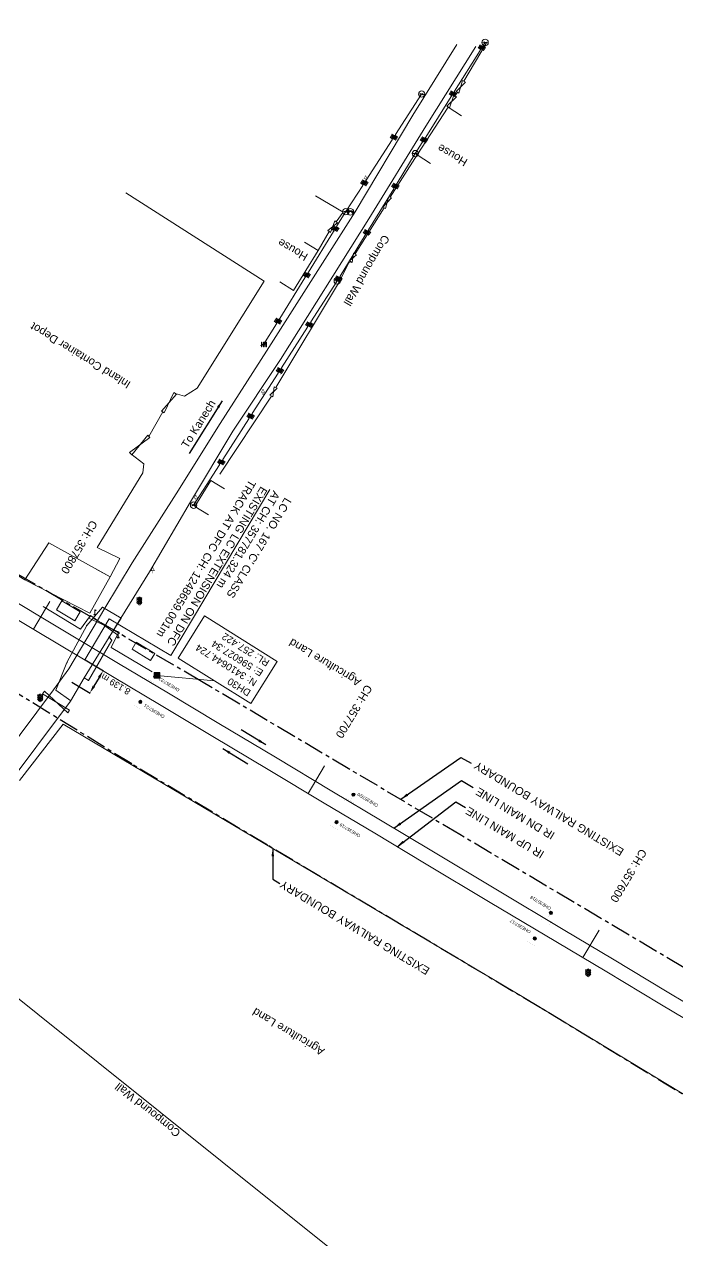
# Model space of a CAD drawing. Header units: metres. Extents: x 593168 to 611286, y 3401475 to 3412398.
# Drawn here: x 595985.9 to 596190.1, y 3410468.1 to 3410848.1 of the extents above; entities that cross this region are included whole.
import ezdxf
from ezdxf.enums import TextEntityAlignment as Align

# ---------------------------------------------------------------- set-up
doc = ezdxf.new("R2010")
doc.units = ezdxf.units.M
doc.header["$MEASUREMENT"] = 0
doc.linetypes.add('CENTER', pattern=[2, 1.25, -0.25, 0.25, -0.25])
doc.layers.get('Defpoints').update_dxf_attribs({"lineweight": 0})
for name, color, linetype, lineweight in [('Bench_Mark', 7, 'Continuous', 0), ('Commercial Building Pucca', 251, 'Continuous', 0), ('Compound Wall', 251, 'Continuous', 0), ('Electric Pole', 251, 'Continuous', 0), ('Existing IR Chainage', 7, 'Continuous', 0), ('Existing IR Track', 7, 'Continuous', 0), ('Fence', 251, 'F-LINE', 0), ('Gate', 251, 'Continuous', 0), ('Govt buliding', 251, 'Continuous', 0), ('Grill', 251, 'Continuous', 0), ('Lamp_Post', 251, 'Continuous', 0), ('LC DETAILS IN PLAN', 7, 'Continuous', 0), ('OHE MAST', 8, 'Continuous', 0), ('OHE MAST TEXT', 8, 'Continuous', 0), ('Pavers', 7, 'Continuous', 0), ('Pow_Line', 134, 'Continuous', 0), ('PROPOSED DFCC TRACK', 1, 'Continuous', 0), ('Residential Building Pucca', 251, 'Continuous', 0), ('Residential Building Semipucca', 251, 'Continuous', 0), ('Side Details', 251, 'Continuous', 0), ('Sign Board', 251, 'Continuous', 0), ('Subroad Edge', 34, 'Continuous', 0), ('Telephone_Pole', 251, 'Continuous', 0), ('Text1', 251, 'Continuous', 0), ('TOPOSTYLEREMARK', 251, 'Continuous', 0), ('Transformer', 251, 'Continuous', 0)]:
    doc.layers.add(name, color=color, linetype=linetype, lineweight=lineweight)
doc.layers.add('Existing Railway Boundary', color=7, linetype='CENTER')
doc.styles.get("Standard").update_dxf_attribs({"font": 'arial.ttf'})
doc.styles.add('Style-Arial', font='arial.ttf')
doc.linetypes.add('F-LINE', pattern='A,0.6,["X",Standard,S=0.3,R=0,X=0,Y=-0.15],0.1', length=0.7)
doc.dimstyles.new('ISO-25', dxfattribs={"dimtxt": 2.5, "dimasz": 2.5, "dimexe": 1.25, "dimexo": 0.625, "dimtad": 1, "dimtxsty": 'Standard', "dimcen": 2.5, "dimadec": 0, "dimazin": 0, "dimtfac": 1, "dimtmove": 0, "dimatfit": 3, "dimfxl": 1, "dimarcsym": 0})
doc.dimstyles.get("Standard").update_dxf_attribs({"dimtxt": 2.5, "dimasz": 0.18, "dimexe": 0.18, "dimexo": 0.0625, "dimgap": 0.09, "dimtad": 0, "dimtih": 1, "dimtoh": 1, "dimdec": 3, "dimzin": 0, "dimdsep": 46, "dimtxsty": 'Standard', "dimcen": 0.09, "dimaunit": 1, "dimadec": 4, "dimazin": 0, "dimtfac": 1, "dimtdec": 3, "dimtofl": 0, "dimtmove": 0, "dimatfit": 3, "dimfxl": 1, "dimtolj": 1, "dimtzin": 0, "dimarcsym": 0})

# ---------------------------------------------------------------- blocks, each defined once
blk = doc.blocks.new('GT')
at = {"layer": 'Gate'}
for p, q in [((-0.5, -0.5), (-0.5, 0.5)), ((-0.5, 0.5), (0.5, -0.5)), ((0.5, 0.5), (0.5, -0.5))]:
    blk.add_line(p, q, dxfattribs=at)
blk.add_lwpolyline([(0.5, 0.5), (-0.5, -0.5)], dxfattribs=at)
blk = doc.blocks.new('EP')
blk.add_hatch(color=8).paths.add_polyline_path([(-0.21, -0.05), (-0.21, 0.16), (-0.93, -0.01), (-0.31, 0.07), (-0.31, -0.19), (0.31, 0), (0.31, -0.24), (0.94, -0.01), (0.41, -0.1), (0.43, 0.15)])
at = {"color": 8}
for p, q in [((-0.93, -0.01), (-0.21, 0.16)), ((-0.31, 0.07), (-0.93, -0.01)), ((-0.31, -0.19), (-0.31, 0.07)), ((0.31, 0), (-0.31, -0.19)), ((-0.21, 0.16), (-0.21, -0.05)), ((-0.21, -0.05), (0.43, 0.15)), ((0.31, -0.24), (0.31, 0)), ((0.43, 0.15), (0.41, -0.1)), ((0.94, -0.01), (0.31, -0.24)), ((0.41, -0.1), (0.94, -0.01))]:
    blk.add_line(p, q, dxfattribs=at)
blk.add_circle((0, 0), 1, dxfattribs=at)
blk = doc.blocks.new('LP')
for points in [[(0, 0), (0, 1.5)], [(0.25, 1.35), (0.44, 1.35)]]:
    blk.add_lwpolyline(points)
for centre, radius, start, end in [((0.07, 0.99), 0.519, 57.6425, 97.3165), ((0.34, 1.33), 0.094, 11.7012, 168.0476)]:
    blk.add_arc(centre, radius, start, end)
at = {"extrusion": (0, 0, -1)}
blk.add_ellipse((0, 0.01), major_axis=(0.308, 0), ratio=0.400495, dxfattribs=at)
blk.add_ellipse((0.35, 1.36), major_axis=(0.0017, 0.0438), ratio=0.461056, start_param=1.74022, end_param=4.575836)
blk = doc.blocks.new('SIG')
for color, points in [(1, [(-0.22, 0.42, 0.180295), (-0.01, 0.33, -0.00255), (0.01, 0.33, -0.00255), (0.02, 0.33, 0.180295), (0.23, 0.42, -0.002654), (0.25, 0.44, 0.184495), (0.33, 0.65, 1.000001), (-0.32, 0.65, 0.184495), (-0.24, 0.44, -0.002654)]), (2, [(0.23, -0.23, -0.002654), (0.25, -0.21, 0.184495), (0.33, 0.01, 1.000001), (-0.32, 0.01, 0.184495), (-0.24, -0.21, -0.002654), (-0.22, -0.23, 0.180295), (-0.01, -0.32, -0.00255), (0.01, -0.32, -0.00255), (0.02, -0.32, 0.180295)]), (3, [(0.23, -0.88, -0.002654), (0.25, -0.86, 0.184495), (0.33, -0.64, 1.000001), (-0.32, -0.64, 0.184495), (-0.24, -0.86, -0.002654), (-0.22, -0.88, 0.395599)])]:
    blk.add_hatch(color=color).paths.add_polyline_path(points)
for p, q in [((-0.31, 0.98), (-0.32, -0.9)), ((0.33, -0.9), (0.32, 0.98))]:
    blk.add_line(p, q)
for points in [[(-0.31, 0.98), (-0.81, 0.98, 0.198758), (-0.42, 0.41, 0.003814), (-0.31, 0.39, 0.003814)], [(-0.31, 0.33), (-0.81, 0.33, 0.198758), (-0.42, -0.23, 0.003727), (-0.32, -0.26, 0.003727)], [(0.32, 0.98), (0.82, 0.98, -0.198758), (0.44, 0.41, -0.003814), (0.32, 0.39, -0.003814)], [(0.32, 0.33), (0.82, 0.33, -0.198758), (0.44, -0.23, -0.003727), (0.33, -0.26, -0.003727)], [(-0.32, -0.32), (-0.81, -0.32, 0.198758), (-0.42, -0.88, 0.003639), (-0.32, -0.9)], [(0.33, -0.32), (0.82, -0.32, -0.198758), (0.44, -0.88, -0.003639), (0.33, -0.9)]]:
    blk.add_lwpolyline(points, format="xyb")
for centre, radius, start, end in [((0.01, 0.91), 0.324, 12.4049, 167.5951), ((0.01, 0.81), 0.357, 27.7578, 152.2422), ((0.01, -0.9), 0.324, 181.4572, 358.5428)]:
    blk.add_arc(centre, radius, start, end)
blk = doc.blocks.new('TP')
at = {"layer": 'Telephone_Pole'}
blk.add_hatch(color=8, dxfattribs=at).paths.add_polyline_path([(0.49, 0.08, -0.516403), (0.5, 0.04, 0.157799), (0.42, -0.19, 0.257253), (0.43, -0.21), (0.7, -0.4, 0.297943), (0.73, -0.4, 0.213635), (0.94, -0.09, 0.292624), (0.86, 0.1, 0.314672), (-0.86, 0.1, 0.297888), (-0.94, -0.1, 0.205841), (-0.73, -0.4, 0.297943), (-0.7, -0.4), (-0.43, -0.21, 0.257253), (-0.42, -0.19, 0.155164), (-0.5, 0.04, -0.510878), (-0.49, 0.08, -0.167449)])
at = {"layer": 'Telephone_Pole', "color": 8}
for p, q in [((-0.7, -0.4), (-0.43, -0.21)), ((-0.44, -0.22), (-0.44, -0.22)), ((0.7, -0.4), (0.43, -0.21)), ((0.44, -0.22), (0.44, -0.22))]:
    blk.add_line(p, q, dxfattribs=at)
blk.add_circle((0, 0), 1.03, dxfattribs=at)
for centre, radius, start, end in [((0.01, -1.13), 1.5, 55.3659, 125.2353), ((-0.48, 0.05), 0.0243, 109.2181, 217.464), ((-0.82, -0.21), 0.402, 2.1844, 37.464), ((0.01, -1.34), 1.5, 71.1943, 109.2181), ((0.82, -0.21), 0.402, 141.9464, 177.8156), ((0.48, 0.06), 0.0243, 321.9464, 71.1943), ((0.75, -0.06), 0.194, 350.1231, 55.3659), ((-0.44, -0.19), 0.0258, 304.4776, 2.1844), ((0.44, -0.19), 0.0258, 177.8156, 235.5224), ((0.72, -0.38), 0.0258, 235.5224, 301.8866), ((0.49, -0.01), 0.462, 301.8866, 350.1231)]:
    blk.add_arc(centre, radius, start, end, dxfattribs=at)
blk = doc.blocks.new('TRF')
blk.add_hatch(color=256).paths.add_polyline_path([(0.22, -0.04), (0.38, 0.42), (-0.98, -0.29), (0.02, 0.04), (-0.18, -0.39), (0.98, 0.09)])
for p, q in [((-0.69, 0.72), (-0.69, -0.72)), ((-0.52, 0.72), (-0.69, 0.72)), ((-0.52, -0.72), (-0.52, 0.72)), ((0, 0.72), (0, -0.72)), ((0.17, 0.72), (0, 0.72)), ((0.17, -0.72), (0.17, 0.72)), ((0.7, 0.72), (0.7, -0.72)), ((0.87, 0.72), (0.7, 0.72)), ((0.87, -0.72), (0.87, 0.72)), ((-0.69, -0.72), (-0.52, -0.72)), ((0, -0.72), (0.17, -0.72)), ((0.7, -0.72), (0.87, -0.72))]:
    blk.add_line(p, q)
blk.add_lwpolyline([(0.22, -0.04), (0.38, 0.42), (-0.98, -0.29), (0.02, 0.04), (-0.18, -0.39), (0.98, 0.09)], close=True)
blk = doc.blocks.new('TSB')
at = {"const_width": 0.132}
blk.add_lwpolyline([(-0.51, 0.84), (0.54, 0.84), (0, 1.85)], close=True, dxfattribs=at)
at = {"const_width": 0.142}
blk.add_lwpolyline([(0, 0.84), (0, 0)], dxfattribs=at)
blk = doc.blocks.new('OHE MAST')
h = blk.add_hatch(color=256)
h.dxf.hatch_style = 1
edge = h.paths.add_edge_path()
edge.add_arc((0, 0), 0.514, 0, 360)
at = {"const_width": 0.01}
for points in [[(1.5, 3.5), (1.5, 2), (-1.5, 2), (-1.5, 3.5)], [(0, 2), (0, 0)]]:
    blk.add_lwpolyline(points, dxfattribs=at)
blk.add_circle((0, 0), 0.514)
blk = doc.blocks.new('*D235')
at = {"layer": 'Defpoints', "color": 0, "transparency": 16777216}
for p in [(596004.79, 3410649.62), (596000.62, 3410642.64), (596006.36, 3410639.2)]:
    blk.add_point(p, dxfattribs=at)
at = {"layer": 'PROPOSED DFCC TRACK', "color": 0, "lineweight": -2, "transparency": 16777216}
for p, q in [((596004.9, 3410649.56), (596010.64, 3410646.12)), ((596009.25, 3410644.04), (596007.64, 3410641.35)), ((596000.72, 3410642.57), (596006.47, 3410639.14))]:
    blk.add_line(p, q, dxfattribs=at)
at = {"layer": 'PROPOSED DFCC TRACK', "color": 0, "transparency": 16777216}
for points in [[(596008.9, 3410644.25), (596009.61, 3410643.83), (596010.54, 3410646.19)], [(596007.29, 3410641.56), (596008, 3410641.13), (596006.36, 3410639.2)]]:
    blk.add_solid(points, dxfattribs=at)
at = {"layer": 'PROPOSED DFCC TRACK', "color": 0, "lineweight": 0, "transparency": 16777216, "insert": (596014.46, 3410641.97), "char_height": 2, "attachment_point": 5, "rotation": 149, "style": 'Style-Arial'}
blk.add_mtext('\\A1;8.139 m', dxfattribs=at)
blk = doc.blocks.new('TerminatorOpen_0.5')
at = {"color": 0, "linetype": 'ByBlock', "lineweight": -2}
for q in [(-1, 0.25), (-1, 0), (-1, -0.25)]:
    blk.add_line((0, 0), q, dxfattribs=at)
blk = doc.blocks.new('BM')
blk.add_hatch(color=256).paths.add_polyline_path([(-0.88, 0.88), (-0.88, -0.88), (0.88, -0.88), (0.88, 0.88)])
for p, q in [((0.88, 0.88), (-0.88, 0.88)), ((-0.88, 0.88), (-0.88, -0.88)), ((0.88, -0.88), (0.88, 0.88)), ((-0.88, -0.88), (0.88, -0.88))]:
    blk.add_line(p, q)

msp = doc.modelspace()

# ---------------------------------------------------------------- linework, layer by layer
at = {"layer": 'Commercial Building Pucca'}
for points in [[(596112.8256, 3410804.6221, 257.2557), (596108.6305, 3410807.34, 257.2557), (596118.3225, 3410822.2997, 257.2797), (596122.5176, 3410819.5818, 257.2797)], [(596008.6277, 3410684.728, 257.8375), (596015.7537, 3410681.2488, 257.7586), (596012.7658, 3410675.5593, 257.2457), (596008.3404, 3410677.8833, 257.2457)]]:
    msp.add_polyline3d(points, dxfattribs=at)
at = {"layer": 'Compound Wall'}
for points in [[(596130.1728, 3410842.1403, 257.2867), (596123.2871, 3410830.3469, 257.3587)], [(596121.2934, 3410826.9118, 257.3817), (596120.4705, 3410825.7607, 257.3897)], [(596100.2226, 3410794.1265, 257.1807), (596108.6305, 3410807.34, 257.2557)], [(596060.8702, 3410767.94, 258.0025), (596017.6578, 3410795.4814, 255.7672)], [(596083.3534, 3410786.4069, 257.3617), (596085.539, 3410789.4681, 257.3957), (596076.8671, 3410794.526, 257.5509)], [(596089.2656, 3410776.3938, 257.2697), (596098.3788, 3410790.8055, 257.2207)], [(596077.7416, 3410777.4654, 257.3917), (596081.147, 3410783.3647, 257.4317)], [(596064.4614, 3410734.6576, 257.5986), (596084.4241, 3410767.7704, 257.5226), (596087.1924, 3410773.4877, 257.3637), (596087.9433, 3410773.9796, 257.2777)], [(596032.9953, 3410732.8253, 257.6316), (596035.907, 3410731.9575, 257.6156), (596039.9175, 3410734.4916, 257.5716), (596060.8702, 3410767.94, 258.0025)], [(596047.0337, 3410707.5541, 257.5796), (596063.1017, 3410731.9994, 257.5826)], [(596024.8081, 3410719.3954, 257.6346), (596029.1895, 3410727.0312, 257.6316)], [(596008.6277, 3410684.728, 257.8375), (596022.9685, 3410708.0409, 257.5756), (596023.2717, 3410710.7686, 257.5856), (596019.155, 3410713.9663, 257.6176)], [(595986.0252, 3410674.6093, 259.3781), (596006.329, 3410664.1441, 257.9715), (596012.7658, 3410675.5593, 257.2457), (595993.5969, 3410686.1304, 258.7123), (595986.0252, 3410674.6093, 259.3781)], [(595998.0843, 3410629.459, 257.8625), (595984.4499, 3410611.86, 257.6086)], [(596216.8592, 3410496.3985, 256.404), (596216.9555, 3410498.7317, 256.5359), (596142.0295, 3410544.1057, 254.6125), (595998.0843, 3410629.459, 257.8625)], [(596216.8592, 3410496.3985, 256.404), (596216.9555, 3410498.7317, 256.5359), (596142.0295, 3410544.1057, 254.6125), (595998.0843, 3410629.459, 257.8625)], [(595951.3153, 3410569.9544, 257.5656), (596124.7126, 3410431.0961, 256.5359), (596082.8022, 3410385.401, 259.812), (595912.5522, 3410522.6904, 257.8036)]]:
    msp.add_polyline3d(points, dxfattribs=at)
at = {"layer": 'Existing IR Chainage', "color": 7, "linetype": 'Continuous', "lineweight": 13, "flags": 128}
for points in [[(595993.8783, 3410667.777), (595988.7546, 3410659.1894)], [(596079.7075, 3410616.4339), (596074.5719, 3410607.8534)], [(596165.5301, 3410565.1254), (596160.4027, 3410556.54)]]:
    msp.add_lwpolyline(points, dxfattribs=at)
at = {"layer": 'Existing IR Track', "color": 0, "lineweight": 15, "flags": 128}
for points in [[(596214.2067, 3410529.5171), (596186.2954, 3410546.1995), (596170.1734, 3410555.8422), (596154.2932, 3410565.3403), (596133.7703, 3410577.6163), (596113.2744, 3410589.876), (596097.6869, 3410599.1997), (596082.0272, 3410608.5666), (596064.3773, 3410619.1341), (596046.7066, 3410629.714), (596030.954, 3410639.141), (596015.345, 3410648.482), (595991.2134, 3410662.9055), (595967.388, 3410677.1458)], [(596211.9519, 3410525.7502), (596184.4915, 3410542.1537), (596167.9077, 3410552.0578), (596152.0357, 3410561.5369), (596131.4927, 3410573.8117), (596110.9242, 3410586.1018), (596095.4047, 3410595.3876), (596079.5815, 3410604.855), (596062.0955, 3410615.3207), (596044.7839, 3410625.6821), (596028.6749, 3410635.3334), (596013.5109, 3410644.4185), (595988.9264, 3410659.0869), (595965.1935, 3410673.2469)]]:
    msp.add_lwpolyline(points, dxfattribs=at)
at = {"layer": 'Existing Railway Boundary', "ltscale": 5}
for points in [[(596623.1238, 3410297.2414), (596565.7099, 3410328.7441), (596427.9027, 3410410.979), (596336.5641, 3410466.3901), (596294.1327, 3410491.9209), (596252.2462, 3410517.5825), (596122.0216, 3410594.9779), (596041.2343, 3410642.8592), (595950.3874, 3410695.8455), (595923.2487, 3410712.1863), (595898.0299, 3410726.5886), (595863.6515, 3410747.1001), (595773.0721, 3410801.8182), (595724.1058, 3410831.245), (595686.0849, 3410853.8196), (595607.5762, 3410900.8377), (595422.7043, 3411010.1706)], [(596667.2219, 3410230.3128), (596552.5715, 3410300.8278), (596353.2672, 3410418.7139), (596319.8018, 3410440.5095), (596278.5061, 3410466.0808), (596234.8081, 3410491.4151), (596197.8735, 3410510.0694), (596147.1649, 3410540.8969), (596061.8544, 3410591.7041), (596019.4509, 3410617.0475), (595935.1346, 3410669.1451), (595882.345, 3410700.8951), (595847.8965, 3410722.1304), (595812.6684, 3410741.815), (595784.8688, 3410757.8556), (595756.8821, 3410774.948), (595709.6343, 3410802.9031), (595669.8324, 3410826.98), (595399.9234, 3410989.4837)]]:
    msp.add_lwpolyline(points, dxfattribs=at)
at = {"layer": 'Fence'}
msp.add_lwpolyline([(595986.0252, 3410674.6093), (595935.6624, 3410705.3408), (595898.6824, 3410727.4854), (595863.0026, 3410748.7516), (595828.111, 3410769.5342), (595796.2128, 3410788.4877), (595759.7379, 3410810.1088), (595723.2335, 3410832.0475), (595687.0309, 3410853.5815), (595649.8777, 3410875.916), (595611.2865, 3410898.9071), (595580.9885, 3410916.5931), (595512.5764, 3410957.996), (595476.5661, 3410979.361), (595402.8039, 3411023.3737), (595368.2592, 3411043.3332), (595301.4084, 3411083.0248), (595228.5864, 3411126.7737), (595192.3758, 3411148.8751), (595162.8088, 3411167.1177), (595123.0253, 3411190.129), (595110.9292, 3411198.7494)], dxfattribs=at)
at = {"layer": 'Govt buliding'}
msp.add_polyline3d([(596003.3094, 3410664.6057, 257.8106), (596001.658, 3410661.7682, 257.6506), (595995.9839, 3410665.165, 257.6966), (595997.6372, 3410668.0058, 257.6966)], close=True, dxfattribs=at)
at = {"layer": 'Grill'}
for points in [[(596006.294, 3410662.9956, 257.9115), (596003.4695, 3410659.1727, 257.8515), (595991.7492, 3410666.201, 257.6116)], [(596025.8937, 3410645.7875, 257.4926), (596013.0108, 3410653.465, 258.1255), (596014.6472, 3410656.6818, 258.0845), (596015.2807, 3410657.8404, 258.0525)]]:
    msp.add_polyline3d(points, dxfattribs=at)
at = {"layer": 'LC DETAILS IN PLAN', "lineweight": 13, "flags": 128}
msp.add_lwpolyline([(596004.7919, 3410649.6209), (596012.4407, 3410662.4404), (596031.6643, 3410650.9594), (596062.6341, 3410702.7735)], dxfattribs=at)
at = {"layer": 'Pavers'}
msp.add_polyline3d([(596000.4131, 3410636.7293, 257.8805), (595995.7678, 3410640.0667, 257.8166), (595999.2155, 3410648.7487, 258.0015), (596005.4025, 3410660.3361, 258.0045), (596010.2883, 3410666.0075, 258.0415), (596016.1251, 3410662.5537, 257.9355), (596012.3944, 3410656.7039, 257.9845), (596013.2338, 3410655.774, 258.0415), (596006.0024, 3410643.1558, 257.9455), (596004.6547, 3410643.9993, 257.9305), (596000.3588, 3410636.6537, 257.9415)], dxfattribs=at)
for p in [(596010.288, 3410666.008, 258.041), (596005.403, 3410660.336, 258.004), (596016.125, 3410662.554, 257.936), (596012.394, 3410656.704, 257.985), (596013.234, 3410655.774, 258.041), (595999.216, 3410648.749, 258.001), (596004.615, 3410643.929, 257.893), (596006.002, 3410643.156, 257.946)]:
    msp.add_point(p, dxfattribs=at)
at = {"layer": 'Pow_Line'}
for points, elevation in [([(596038.8025, 3410697.9148), (596046.8909, 3410710.542), (596047.0311, 3410710.7609), (596046.2476, 3410711.3933), (596048.0317, 3410710.4642), (596046.4417, 3410711.6964), (596048.2258, 3410710.7673), (596046.6359, 3410711.9994), (596048.4199, 3410711.0703), (596046.83, 3410712.3025), (596048.614, 3410711.3734), (596047.8306, 3410712.0058), (596047.9693, 3410712.2256), (596056.0577, 3410724.8528), (596056.1979, 3410725.0717), (596055.4144, 3410725.7042), (596057.1985, 3410724.7751), (596055.6086, 3410726.0072), (596057.3926, 3410725.0781), (596055.8027, 3410726.3103), (596057.5867, 3410725.3812), (596055.9968, 3410726.6133), (596057.7809, 3410725.6842), (596056.9974, 3410726.3167), (596057.1362, 3410726.5365), (596065.2245, 3410739.1637), (596065.3647, 3410739.3826), (596064.5812, 3410740.015), (596066.3653, 3410739.0859), (596064.7754, 3410740.3181), (596066.5594, 3410739.389), (596064.9695, 3410740.6211), (596066.7535, 3410739.692), (596065.1636, 3410740.9242), (596066.9477, 3410739.9951), (596066.1642, 3410740.6275), (596066.303, 3410740.8473), (596074.3913, 3410753.4745), (596074.5315, 3410753.6934), (596073.748, 3410754.3258), (596075.5321, 3410753.3968), (596073.9422, 3410754.6289), (596075.7262, 3410753.6998), (596074.1363, 3410754.9319), (596075.9203, 3410754.0029), (596074.3304, 3410755.235), (596076.1145, 3410754.3059), (596075.331, 3410754.9384), (596075.4698, 3410755.1582), (596083.5581, 3410767.7854), (596083.6946, 3410768.0066), (596082.9005, 3410768.6256), (596084.7001, 3410767.727), (596083.0894, 3410768.9319), (596084.889, 3410768.0333), (596083.2783, 3410769.2382), (596085.0779, 3410768.3396), (596083.4673, 3410769.5445), (596085.2669, 3410768.6459), (596084.4727, 3410769.265), (596084.6078, 3410769.4871), (596092.4516, 3410782.2676), (596092.5876, 3410782.4891), (596091.7921, 3410783.1064), (596093.5937, 3410782.2118), (596091.9803, 3410783.4131), (596093.7819, 3410782.5185), (596092.1686, 3410783.7198), (596093.9702, 3410782.8253), (596092.3568, 3410784.0266), (596094.1584, 3410783.132), (596093.3629, 3410783.7492), (596093.4975, 3410783.9717), (596101.3413, 3410796.7522), (596101.4773, 3410796.9737), (596100.6818, 3410797.591), (596102.4834, 3410796.6964), (596100.87, 3410797.8977), (596102.6716, 3410797.0031), (596101.0583, 3410798.2044), (596102.8599, 3410797.3099), (596101.2465, 3410798.5112), (596103.0481, 3410797.6166), (596102.2526, 3410798.2339), (596102.3872, 3410798.4563), (596108.0871, 3410807.7435), (596110.2664, 3410811.2148), (596110.4046, 3410811.435), (596109.6154, 3410812.0603), (596111.4079, 3410811.1474), (596109.8068, 3410812.3651), (596111.5992, 3410811.4522), (596109.9982, 3410812.6699), (596111.7906, 3410811.757), (596110.1895, 3410812.9747), (596111.9819, 3410812.0619), (596111.1928, 3410812.6872), (596111.3295, 3410812.9082), (596119.3029, 3410825.6084), (596119.4411, 3410825.8285), (596118.6519, 3410826.4538), (596120.4443, 3410825.541), (596118.8432, 3410826.7586), (596120.6357, 3410825.8458), (596119.0346, 3410827.0634), (596120.827, 3410826.1506), (596119.226, 3410827.3682), (596121.0184, 3410826.4554), (596120.2292, 3410827.0807), (596120.366, 3410827.3017), (596128.3393, 3410840.0019), (596128.4775, 3410840.222), (596127.6883, 3410840.8473), (596129.4808, 3410839.9345), (596127.8797, 3410841.1521), (596129.6721, 3410840.2393), (596128.0711, 3410841.4569), (596129.8635, 3410840.5441), (596128.2624, 3410841.7617), (596130.0548, 3410840.8489), (596129.2657, 3410841.4742), (596129.4024, 3410841.6952), (596129.8787, 3410842.4539)], 257.5856), ([(596110.0503, 3410826.3564), (596101.9245, 3410813.7535), (596101.7837, 3410813.535), (596102.5653, 3410812.9003), (596100.784, 3410813.8346), (596102.3702, 3410812.5978), (596100.5889, 3410813.5322), (596102.1752, 3410812.2953), (596100.3939, 3410813.2297), (596101.9802, 3410811.9928), (596100.1989, 3410812.9272), (596100.9805, 3410812.2924), (596100.8411, 3410812.0731), (596092.7153, 3410799.4702), (596092.5744, 3410799.2517), (596093.356, 3410798.617), (596091.5747, 3410799.5514), (596093.161, 3410798.3145), (596091.3797, 3410799.2489), (596092.9659, 3410798.012), (596091.1847, 3410798.9464), (596092.7709, 3410797.7095), (596090.9896, 3410798.6439), (596091.7712, 3410798.0092), (596091.6318, 3410797.7898), (596086.3585, 3410789.6111), (596083.5906, 3410785.1335), (596083.454, 3410784.9124), (596084.2475, 3410784.2926), (596082.4488, 3410785.1929), (596084.0583, 3410783.9864), (596082.2595, 3410784.8868), (596083.869, 3410783.6803), (596082.0703, 3410784.5806), (596083.6798, 3410783.3742), (596081.8811, 3410784.2745), (596082.6746, 3410783.6547), (596082.5394, 3410783.4328), (596074.6547, 3410770.6776), (596074.5181, 3410770.4565), (596075.3116, 3410769.8367), (596073.5129, 3410770.737), (596075.1224, 3410769.5306), (596073.3236, 3410770.4309), (596074.9331, 3410769.2244), (596073.1344, 3410770.1248), (596074.7439, 3410768.9183), (596072.9452, 3410769.8186), (596073.7387, 3410769.1989), (596073.6035, 3410768.9769), (596065.7188, 3410756.2217), (596065.5822, 3410756.0006), (596066.3757, 3410755.3808), (596064.577, 3410756.2812), (596066.1864, 3410755.0747), (596064.3877, 3410755.975), (596065.9972, 3410754.7686), (596064.1985, 3410755.6689), (596065.808, 3410754.4624), (596064.0093, 3410755.3628), (596064.8028, 3410754.743), (596064.6676, 3410754.521), (596060.686, 3410748.08)], 257.1348)]:
    msp.add_lwpolyline(points, dxfattribs=dict(at, elevation=elevation))
at = {"layer": 'Residential Building Pucca'}
msp.add_polyline3d([(596043.4992, 3410694.899, 257.5026), (596039.2372, 3410697.5106, 257.5026), (596044.2207, 3410705.6436, 257.4297), (596048.4827, 3410703.032, 257.4297)], dxfattribs=at)
msp.add_polyline3d([(596025.36, 3410649.3583, 257.9815), (596019.5576, 3410652.8666, 258.0295), (596020.8711, 3410655.0655, 258.0085), (596026.6737, 3410651.5572, 258.0085)], close=True, dxfattribs=at)
at = {"layer": 'Residential Building Semipucca'}
msp.add_polyline3d([(596073.4983, 3410780.1073, 257.3917), (596077.7416, 3410777.4654, 257.3917), (596069.9797, 3410764.9982, 257.4327), (596065.7363, 3410767.64, 257.4327)], dxfattribs=at)
at = {"layer": 'Subroad Edge'}
for points in [[(595866.6595, 3410478.5352, 257.9705), (595889.7348, 3410509.1307, 257.8925), (595913.3311, 3410536.4434, 257.9925), (595935.4894, 3410564.0045, 257.7606), (595943.1616, 3410573.4713, 257.7716), (595974.0435, 3410612.3014, 257.5376), (595995.0118, 3410640.1646, 257.8515), (595999.8415, 3410646.8237, 257.9705), (596011.0578, 3410665.7509, 258.0155), (596019.6324, 3410679.9224, 257.7406), (596033.3246, 3410701.4832, 257.3527), (596047.1476, 3410723.4485, 257.2487), (596061.5784, 3410746.0468, 257.3047), (596089.333, 3410789.6005, 257.2947), (596107.2579, 3410819.7828, 257.2157), (596121.0388, 3410841.8587, 257.2757)], [(595871.7446, 3410474.467, 257.9075), (595894.9712, 3410504.31, 258.0035), (595917.7296, 3410532.473, 258.0345), (595940.2466, 3410560.57, 257.7066), (595947.9391, 3410569.4927, 257.7516), (595978.9722, 3410608.1832, 257.6436), (596000.3588, 3410636.6537, 257.9415), (596004.6547, 3410643.9993, 257.9305), (596016.1021, 3410662.575, 257.9695), (596024.9866, 3410677.1181, 257.6976), (596037.8623, 3410698.9227, 257.4517), (596051.0309, 3410720.9974, 257.3147), (596065.9082, 3410743.3642, 257.3987), (596093.5521, 3410787.3402, 257.2827), (596111.418, 3410816.297, 257.2347), (596127.0113, 3410841.2073, 257.3227)]]:
    msp.add_polyline3d(points, dxfattribs=at)
at = {"layer": 'TOPOSTYLEREMARK'}
msp.add_line((596027.34, 3410644.724), (596045.3037, 3410643.0518), dxfattribs=at)
at = {"layer": 'TOPOSTYLEREMARK', "linetype": 'Continuous'}
msp.add_lwpolyline([(596064.8799, 3410649.1069), (596056.6615, 3410635.9547), (596033.9459, 3410650.149), (596042.1643, 3410663.3012)], close=True, dxfattribs=at)

# ---------------------------------------------------------------- block references
at = {"layer": 'Bench_Mark'}
msp.add_blockref('BM', (596027.34, 3410644.724, 257.194), dxfattribs=at)
at = {"layer": 'Electric Pole', "xscale": 0.9997078270025586, "yscale": 0.9997078270025586, "zscale": 0.9997078270025586}
for p in [(596129.8788, 3410842.454, 257.3957), (596110.0503, 3410826.3564, 257.1348), (596108.0871, 3410807.7436, 257.3937), (596086.3582, 3410789.6106, 257.3667), (596083.6834, 3410767.981, 257.4607), (596038.8025, 3410697.9148, 257.5856)]:
    msp.add_blockref('EP', p, dxfattribs=at)
at = {"layer": 'Gate'}
for p, xscale, yscale, zscale, rotation in [((596122.2902, 3410828.6294, 156.3202), 3.971803843080292, 0.9997078268792718, 3.971803843080292, 59.70703083349308), ((596119.4007, 3410824.0283, 156.3202), 4.074545309956278, 0.9997078268792718, 4.074545309956278, 57.7070308349096), ((596099.3006, 3410792.4676, 156.3202), 3.795929585549835, 0.999707826879272, 3.795929585549835, 60.7070308323398), ((596082.2611, 3410784.8991, 156.3202), 3.723753309251024, 0.9997078268792718, 3.723753309251024, 53.707030832916), ((596088.6044, 3410775.1867, 156.3202), 2.752630103365858, 0.9997078268792718, 2.752630103365858, 61.70703083510494), ((596031.0924, 3410729.9283, 156.3202), 6.932268254643582, 0.9997078268792718, 6.932268254643582, 56.70703083222781), ((596063.7816, 3410733.3285, 156.3202), 2.985733829633504, 0.9997078268792718, 2.985733829633504, 62.70703083193968), ((596021.9816, 3410716.6808, 156.3202), 7.837897380455169, 0.9997078268792718, 7.837897380455169, 43.70703083352768), ((596010.7873, 3410660.418, 156.3202), 10.3603443816441, 0.9997078268792715, 10.3603443816441, 149.7070308340708), ((595995.8389, 3410636.4133, 156.3202), 9.86238681499744, 0.9997078268792645, 9.86238681499744, 142.8512907440471)]:
    msp.add_blockref('GT', p, dxfattribs=dict(at, xscale=xscale, yscale=yscale, zscale=zscale, rotation=rotation))
at = {"layer": 'Lamp_Post', "xscale": 0.9997078270025586, "yscale": 0.9997078270025586, "zscale": 0.9997078270025586}
for p in [(596007.9, 3410663.6905, 258.0445), (596015.2345, 3410656.5415, 258.1245)]:
    msp.add_blockref('LP', p, dxfattribs=at)
at = {"layer": 'OHE MAST', "rotation": 149.0208306544456}
for p in [(596026.8329, 3410644.3896), (596022.1641, 3410636.4433), (596088.7506, 3410607.4607), (596083.4901, 3410598.9086), (596150.4413, 3410570.523), (596145.3997, 3410562.557)]:
    msp.add_blockref('OHE MAST', p, dxfattribs=at)
at = {"layer": 'Sign Board', "xscale": 0.9997078270025586, "yscale": 0.9997078270025586, "zscale": 0.9997078270025586}
for name, p in [('TSB', (596092.5238, 3410799.006, 257.2817)), ('TSB', (596065.9449, 3410738.6349, 257.6916)), ('TSB', (596060.4854, 3410732.278, 257.7856)), ('TSB', (596039.4801, 3410699.2334, 257.4227)), ('TSB', (596026.0335, 3410676.6149, 257.7416)), ('SIG', (596021.855, 3410667.9521, 257.7366)), ('SIG', (595990.8538, 3410637.6759, 257.8285)), ('SIG', (596162.0723, 3410551.7922, 257.8805))]:
    msp.add_blockref(name, p, dxfattribs=at)
at = {"layer": 'Telephone_Pole', "xscale": 0.9997078270025586, "yscale": 0.9997078270025586, "zscale": 0.9997078270025586}
msp.add_blockref('TP', (596087.7906, 3410789.5158, 257.4347), dxfattribs=at)
at = {"layer": 'Transformer', "xscale": 0.9997078270025586, "yscale": 0.9997078270025586, "zscale": 0.9997078270025586}
msp.add_blockref('TRF', (596060.6853, 3410748.0788, 257.6336), dxfattribs=at)

# ---------------------------------------------------------------- texts
at = {"layer": 'Existing IR Chainage', "color": 7, "lineweight": 0, "char_height": 2.5, "attachment_point": 6, "line_spacing_factor": 0.60036, "style": 'Style-Arial'}
for s, insert, rotation in [('CH: 357800', (595998.2864, 3410676.7916), 239.177919), ('CH: 357700', (596084.1281, 3410625.4424), 239.098631), ('CH: 357600', (596169.9421, 3410574.1381), 239.153516)]:
    msp.add_mtext(s, dxfattribs=dict(at, insert=insert, rotation=rotation))
at = {"layer": 'Existing IR Track', "color": 7, "lineweight": -3}
for s, p in [('IR DN MAIN LINE', (596127.3253, 3410608.7428)), ('IR UP MAIN LINE', (596124.1667, 3410602.7289))]:
    msp.add_text(s, height=2.5, rotation=149, dxfattribs=at).set_placement(p, align=Align.MIDDLE_RIGHT)
at = {"layer": 'Existing Railway Boundary', "linetype": 'Continuous', "ltscale": 5}
for p in [(596127.4323, 3410617.9748, -523.9387), (596066.7388, 3410580.8206, 613.7163)]:
    msp.add_text('EXISTING RAILWAY BOUNDARY', height=2.5, rotation=149, dxfattribs=at).set_placement(p, align=Align.RIGHT)
at = {"layer": 'LC DETAILS IN PLAN', "color": 10, "insert": (596062.0016, 3410702.6692), "char_height": 2.5, "width": 61.470429, "attachment_point": 1, "rotation": 239, "style": 'Style-Arial'}
msp.add_mtext('EXISTING LC EXTENSION ON DFC TRACK AT DFC CH: 1248659.001m ', dxfattribs=at)
at = {"layer": 'LC DETAILS IN PLAN', "insert": (596069.4975, 3410699.1869), "char_height": 2.5, "width": 75.039625, "attachment_point": 1, "rotation": 239, "style": 'Style-Arial'}
msp.add_mtext("\\pxi-3,l3,t3;LC NO. 167 'C' CLASS \\PAT CH: 357781.324 m", dxfattribs=at)
at = {"layer": 'OHE MAST TEXT'}
for s, p in [('OHE357/22', (596034.5346, 3410640.4264, 257.892)), ('OHE357/21', (596029.8894, 3410632.1213, 257.76)), ('OHE357/20', (596096.5941, 3410604.3944, 257.783)), ('OHE357/19', (596091.0698, 3410594.8953, 257.255)), ('OHE357/18', (596150.628, 3410572.2037, 257.853)), ('OHE357/17', (596144.2779, 3410564.8602, 257.782))]:
    msp.add_text(s, height=1, rotation=149, dxfattribs=at).set_placement(p)
at = {"layer": 'Side Details'}
for p in [(596091.4067, 3410643.2802, 1293.9752), (596079.9629, 3410527.8984, 156.3202)]:
    msp.add_text('Agriculture Land', height=2.5, rotation=149, dxfattribs=at).set_placement(p)
at = {"layer": 'Subroad Edge'}
msp.add_text('To Kanech', height=2.5, rotation=58.163737, dxfattribs=at).set_placement((596036.896, 3410715.447))
at = {"layer": 'Text1'}
for s, rotation, p in [('House', 149.773376, (596124.6531, 3410805.773, 156.3202)), ('House', 149.773376, (596124.6531, 3410805.773, 156.3202)), ('House', 149.773376, (596074.7782, 3410776.2181, 156.3202)), ('House', 149.773376, (596074.7782, 3410776.2181, 156.3202)), ('Compound Wall', 239.773376, (596098.0526, 3410782.6147, 156.3202)), ('Compound Wall', 239.773376, (596098.0526, 3410782.6147, 156.3202)), ('Inland Container Depot', 148.346903, (596019.3747, 3410736.2814, 156.3202)), ('Inland Container Depot', 148.346903, (596019.3747, 3410736.2814, 156.3202)), ('Compound Wall', 141.488793, (596034.9655, 3410502.2058, 156.3202)), ('Compound Wall', 141.488793, (596034.9655, 3410502.2058, 156.3202))]:
    msp.add_text(s, height=2.5, rotation=rotation, dxfattribs=at).set_placement(p)
at = {"layer": 'TOPOSTYLEREMARK', "insert": (596043.2158, 3410645.8848), "char_height": 2.2, "width": 29.546008, "attachment_point": 2, "rotation": 148}
msp.add_mtext('\\pxql;DH30\\PN: 3410644.724\\PE: 596027.34\\PRL: 257.422', dxfattribs=at)

# ---------------------------------------------------------------- dimensions: what is measured, and where the dimension line sits
at = {"layer": 'PROPOSED DFCC TRACK', "color": 10, "lineweight": 0}
dim = msp.add_linear_dim(base=(596006.36042, 3410639.20085), p1=(596004.79184, 3410649.62074), p2=(596000.61562, 3410642.63543), angle=239.12655, dimstyle='Standard', override={"dimtxt": 2, "dimasz": 2.5, "dimexe": 0.125, "dimexo": 0.125, "dimgap": 0.125, "dimtad": 1, "dimtih": 0, "dimtoh": 0, "dimdec": 3, "dimzin": 11, "dimpost": ' m', "dimtxsty": 'Style-Arial', "dimsah": 1, "dimadec": 4, "dimazin": 3, "dimtmove": 2, "dimatfit": 1, "dimldrblk": 'TerminatorOpen_0.5', "dimfrac": 2, "dimtzin": 11}, dxfattribs=at)
dim.commit()
dim.dimension.update_dxf_attribs({"geometry": '*D235', "text_midpoint": (596014.4623, 3410641.97403), "dimtype": 129, "text_rotation": 149})

# ---------------------------------------------------------------- leaders
at = {"layer": 'Existing IR Track', "color": 7, "lineweight": -3}
for points, override in [([(596061.3555, 3410623.0481), (596053.674, 3410627.7631)], {"dimtxt": 3, "dimasz": 2.5, "dimtad": 0, "dimdec": 3, "dimzin": 2, "dimtdec": 3}), ([(596047.9191, 3410621.8427), (596055.757, 3410617.0844)], {"dimtxt": 3, "dimasz": 2.5, "dimtad": 0, "dimdec": 3, "dimzin": 2, "dimtdec": 3}), ([(596101.3987, 3410596.9795), (596122.5394, 3410611.933), (596126.1364, 3410609.7082)], {"dimtxt": 3, "dimasz": 2.5, "dimgap": 0.625, "dimtad": 0, "dimdec": 3, "dimzin": 2, "dimtdec": 3}), ([(596102.383, 3410591.2122), (596120.7802, 3410605.2582), (596123.7529, 3410603.4796)], {"dimtxt": 3, "dimasz": 2.5, "dimgap": 0.625, "dimtad": 0, "dimdec": 3, "dimzin": 2, "dimtdec": 3})]:
    msp.add_leader(points, dimstyle='ISO-25', override=override, dxfattribs=at)
at = {"layer": 'Existing Railway Boundary', "linetype": 'Continuous', "ltscale": 5}
for points in [[(596103.5941, 3410606.0336, -1137.655), (596122.2813, 3410619.0449, -1137.655), (596125.515, 3410617.2883, -1137.655)], [(596063.5355, 3410590.7029), (596063.586, 3410581.0733), (596065.7409, 3410579.7413)]]:
    msp.add_leader(points, dimstyle='ISO-25', override={"dimtxt": 3, "dimasz": 2.5, "dimgap": 0.625, "dimtad": 0, "dimdec": 3, "dimzin": 2, "dimtdec": 3}, dxfattribs=at)
at = {"layer": 'Subroad Edge'}
msp.add_leader([(596047.7631, 3410730.5199), (596037.3773, 3410714.0318)], dimstyle='ISO-25', override={"dimtxt": 3, "dimasz": 2.5, "dimgap": 0.625, "dimtad": 0, "dimdec": 3, "dimzin": 2, "dimtdec": 3}, dxfattribs=at)

doc.saveas('drawing.dxf')
